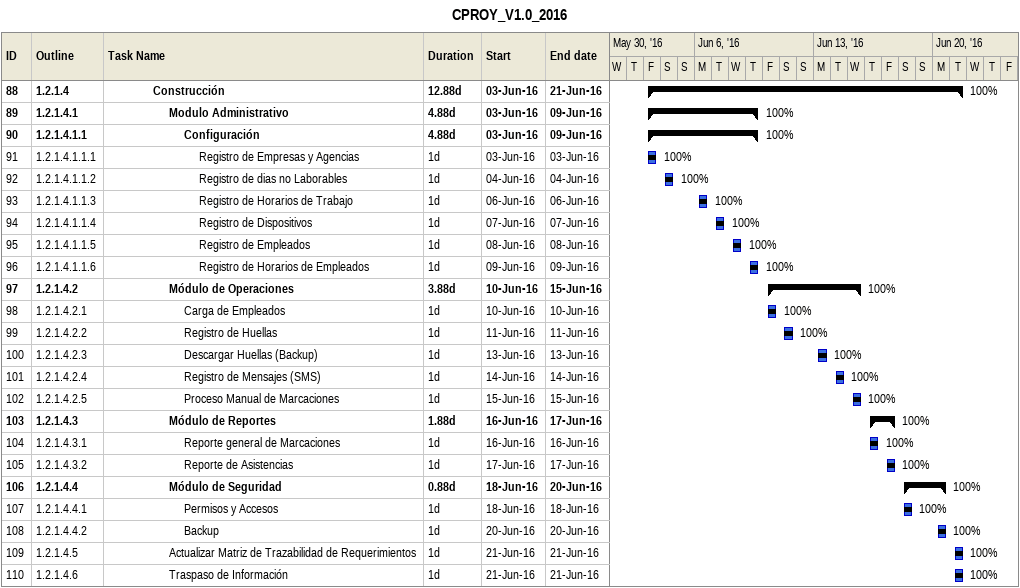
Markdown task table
CPROY_V1.0_2016

| ID | WBS | Task | Duration | Start | Finish | % complete |
|---|---|---|---|---|---|---|
| 88 | 1.2.1.4 | **Construcción** | 12.88d | 2016-06-03 | 2016-06-21 | 100 |
| 89 | 1.2.1.4.1 | **Modulo Administrativo** | 4.88d | 2016-06-03 | 2016-06-09 | 100 |
| 90 | 1.2.1.4.1.1 | **Configuración** | 4.88d | 2016-06-03 | 2016-06-09 | 100 |
| 91 | 1.2.1.4.1.1.1 | Registro de Empresas y Agencias | 1d | 2016-06-03 | 2016-06-03 | 100 |
| 92 | 1.2.1.4.1.1.2 | Registro de dias no Laborables | 1d | 2016-06-04 | 2016-06-04 | 100 |
| 93 | 1.2.1.4.1.1.3 | Registro de Horarios de Trabajo | 1d | 2016-06-06 | 2016-06-06 | 100 |
| 94 | 1.2.1.4.1.1.4 | Registro de Dispositivos | 1d | 2016-06-07 | 2016-06-07 | 100 |
| 95 | 1.2.1.4.1.1.5 | Registro de Empleados | 1d | 2016-06-08 | 2016-06-08 | 100 |
| 96 | 1.2.1.4.1.1.6 | Registro de Horarios de Empleados | 1d | 2016-06-09 | 2016-06-09 | 100 |
| 97 | 1.2.1.4.2 | **Módulo de Operaciones** | 3.88d | 2016-06-10 | 2016-06-15 | 100 |
| 98 | 1.2.1.4.2.1 | Carga de Empleados | 1d | 2016-06-10 | 2016-06-10 | 100 |
| 99 | 1.2.1.4.2.2 | Registro de Huellas | 1d | 2016-06-11 | 2016-06-11 | 100 |
| 100 | 1.2.1.4.2.3 | Descargar Huellas (Backup) | 1d | 2016-06-13 | 2016-06-13 | 100 |
| 101 | 1.2.1.4.2.4 | Registro de Mensajes (SMS) | 1d | 2016-06-14 | 2016-06-14 | 100 |
| 102 | 1.2.1.4.2.5 | Proceso Manual de Marcaciones | 1d | 2016-06-15 | 2016-06-15 | 100 |
| 103 | 1.2.1.4.3 | **Módulo de Reportes** | 1.88d | 2016-06-16 | 2016-06-17 | 100 |
| 104 | 1.2.1.4.3.1 | Reporte general de Marcaciones | 1d | 2016-06-16 | 2016-06-16 | 100 |
| 105 | 1.2.1.4.3.2 | Reporte de Asistencias | 1d | 2016-06-17 | 2016-06-17 | 100 |
| 106 | 1.2.1.4.4 | **Módulo de Seguridad** | 0.88d | 2016-06-18 | 2016-06-20 | 100 |
| 107 | 1.2.1.4.4.1 | Permisos y Accesos | 1d | 2016-06-18 | 2016-06-18 | 100 |
| 108 | 1.2.1.4.4.2 | Backup | 1d | 2016-06-20 | 2016-06-20 | 100 |
| 109 | 1.2.1.4.5 | Actualizar Matriz de Trazabilidad de Requerimientos | 1d | 2016-06-21 | 2016-06-21 | 100 |
| 110 | 1.2.1.4.6 | Traspaso de Información | 1d | 2016-06-21 | 2016-06-21 | 100 |
